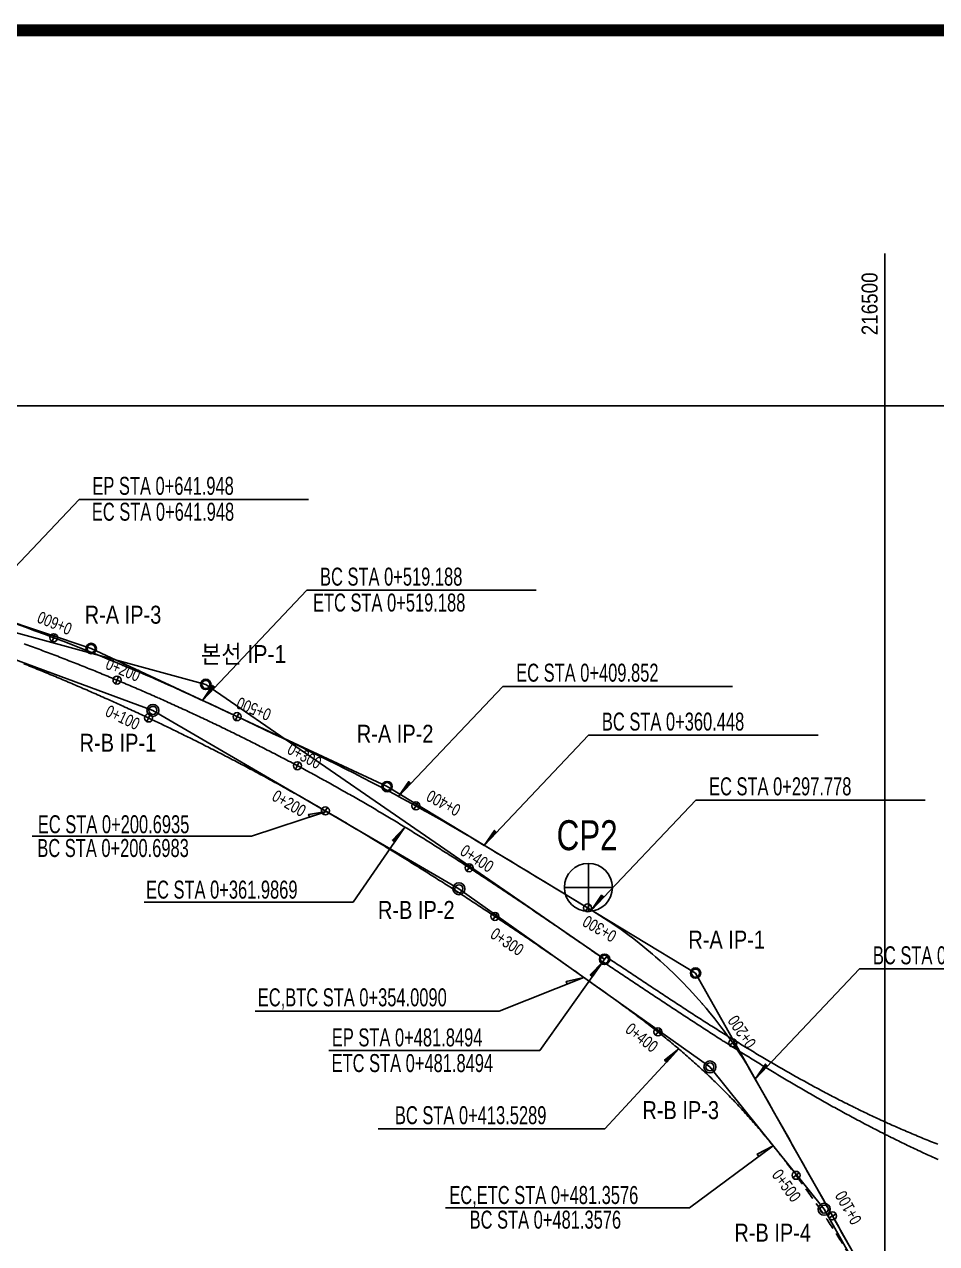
# Model space of a CAD drawing. Header units: inches. Extents: x 0 to 2523, y 0 to 1782.
# Drawn here: x 614 to 1071, y 1115 to 1725 of the extents above; entities that cross this region are included whole.
import ezdxf
from ezdxf.enums import TextEntityAlignment as Align

# ---------------------------------------------------------------- set-up
doc = ezdxf.new("R2010")
doc.units = ezdxf.units.IN
doc.header["$LTSCALE"] = 12
doc.header["$MEASUREMENT"] = 0
doc.linetypes.add('HIDDEN', pattern=[0.375, 0.25, -0.125])
for name, color, linetype in [('CA-ALGN-CNTL', 2, 'Continuous'), ('CA-ALGN-IPLN', 1, 'Continuous'), ('CA-ALGN-STSM', 2, 'Continuous'), ('CA-ALGN-TEXT', 3, 'Continuous'), ('CA-LEAL', 1, 'Continuous'), ('CA-LEAT', 3, 'Continuous'), ('CV-GRID-LINE', 1, 'Continuous'), ('CV-GRID-TEXT', 4, 'Continuous'), ('CV-SURV-SYMB', 3, 'Continuous'), ('CV-SURV-TEXT', 3, 'Continuous'), ('CX-BORD', 3, 'Continuous'), ('CX-BORD-LIN1', 4, 'Continuous'), ('CX-BORD-LIN2', 3, 'Continuous'), ('CX-BORD-TEX2', 7, 'Continuous'), ('CX-BORD-TEX3', 6, 'Continuous'), ('CZ-TEX3', 2, 'Continuous')]:
    doc.layers.add(name, color=color, linetype=linetype)
doc.styles.add('GHG1', font='Dotum.ttf')
doc.styles.add('GHS', font='Dotum.ttf')
doc.styles.add('TB_TEXT', font='Dotum.ttf')
doc.styles.add('TB_WBTXT', font='Dotum.ttf')
doc.styles.add('TB_WMTXT', font='Dotum.ttf')
doc.styles.add('돋움', font='Dotum.ttf')

# ---------------------------------------------------------------- blocks, each defined once
blk = doc.blocks.new('CXBLKA1-KHCA-부산~울산109_K2H')
at = {"layer": 'CX-BORD-LIN1', "const_width": 2}
blk.add_lwpolyline([(821, 20), (25, 20), (25, 574), (821, 574)], close=True, dxfattribs=at)
at = {"layer": 'CX-BORD-LIN1', "style": 'TB_TEXT'}
for tag, height, p in [('TR_RNUM4', 3, (310.11, 46.64)), ('TR_RDAT4', 3.5, (342.5, 47)), ('TR_DGN4', 3.5, (484.12, 47)), ('TR_CHK4', 3.5, (524.12, 47)), ('TR_APP4', 3.5, (564.12, 47)), ('TR_RDAT3', 3.5, (342.5, 41)), ('TR_DGN3', 3.5, (484.12, 41)), ('TR_CHK3', 3.5, (524.12, 41)), ('TR_APP3', 3.5, (564.12, 41)), ('TR_RNUM3', 3, (310.11, 40.64)), ('TR_RDAT2', 3.5, (342.5, 35)), ('TR_DGN2', 3.5, (484.12, 35)), ('TR_CHK2', 3.5, (524.12, 35)), ('TR_APP2', 3.5, (564.12, 35)), ('TR_RNUM2', 3, (310.11, 34.64)), ('TR_RDAT1', 3.5, (342.5, 29)), ('TR_DGN1', 3.5, (484.12, 29)), ('TR_CHK1', 3.5, (524.12, 29)), ('TR_APP1', 3.5, (564.12, 29)), ('TR_RNUM1', 3, (310.11, 28.64))]:
    blk.add_attdef(tag, text='', height=height, dxfattribs=at).set_placement(p, align=Align.MIDDLE_CENTER)
for tag, p in [('TR_RCON4', (367.3, 47)), ('TR_RCON3', (367.3, 41)), ('TR_RCON2', (367.3, 35)), ('TR_RCON1', (367.3, 29))]:
    blk.add_attdef(tag, text='', height=3.5, dxfattribs=at).set_placement(p, align=Align.MIDDLE_LEFT)
at = {"layer": 'CX-BORD-LIN2', "style": 'TB_TEXT'}
blk.add_attdef('TD_VERSION', text='', height=3, rotation=90, dxfattribs=at).set_placement((825.5, 68.01), align=Align.MIDDLE_CENTER)
at = {"layer": 'CX-BORD-TEX2', "style": 'TB_WMTXT'}
for tag, height, p in [('TB_CNAME', 5, (40.34, 551.83)), ('TB_CSCOP', 4, (41.63, 543.83))]:
    blk.add_attdef(tag, text='', height=height, dxfattribs=at).set_placement(p, align=Align.BOTTOM_LEFT)
at = {"layer": 'CX-BORD-TEX2', "style": 'TB_WBTXT'}
for tag, height, p in [('TB_MTITIL', 10, (423, 553.33)), ('TB_STITL', 7, (423, 538.33))]:
    blk.add_attdef(tag, text='', height=height, dxfattribs=at).set_placement(p, align=Align.MIDDLE_CENTER)
at = {"layer": 'CX-BORD-TEX3', "style": 'TB_TEXT'}
for tag, height, p in [('TD_DCOMP', 4.5, (242.5, 45)), ('TD_CSECT', 4.5, (636, 45)), ('TD_DNAME_TOP', 4.5, (780, 45)), ('TD_DNAME_MAIN', 4.5, (780, 39.01)), ('TD_CCOMP', 4.5, (242.5, 35)), ('TD_HSCAL', 4.5, (651.7, 35.24)), ('TD_VSCAL', 4.5, (680.78, 35.24)), ('TD_DNAME_BOT', 3, (780, 33.65)), ('TD_CNAME', 4.5, (90, 25.75)), ('TD_FIELD', 4.5, (207.5, 25.53)), ('TD_CSTEP', 4.5, (278.24, 25.53)), ('TD_DWGCODE', 4.5, (666, 25.39)), ('TD_DWGNO', 4.5, (780, 25.39))]:
    blk.add_attdef(tag, text='', height=height, dxfattribs=at).set_placement(p, align=Align.MIDDLE_CENTER)
at = {"layer": 'CX-BORD-TEX3', "style": 'TB_TEXT', "width": 0.9}
blk.add_attdef('TD_CDIST', text='', height=4, dxfattribs=at).set_placement((681, 45), align=Align.MIDDLE_CENTER)

msp = doc.modelspace()

# ---------------------------------------------------------------- hatches: boundary and pattern name
at = {"layer": 'CA-LEAL'}
for points in [[(709.44, 1393.14), (708.39, 1394.13), (703.29, 1386.65)], [(807.62, 1345.08), (806.58, 1346.07), (801.47, 1338.59)], [(765.42, 1331.04), (756.47, 1329.63), (756.92, 1328.25)], [(804.68, 1323.24), (798.39, 1316.72), (799.58, 1315.9)], [(850.54, 1320.61), (849.49, 1321.6), (844.39, 1314.12)], [(904.17, 1288.18), (903.12, 1289.18), (898.02, 1281.7)], [(903.76, 1255.83), (897.4, 1249.39), (898.58, 1248.55)], [(894.24, 1248.02), (885.4, 1246.06), (885.94, 1244.72)], [(941.78, 1212.22), (934.65, 1206.65), (935.71, 1205.67)], [(986.21, 1203.63), (985.16, 1204.62), (980.06, 1197.14)], [(989.05, 1163.72), (981, 1159.57), (981.86, 1158.41)]]:
    msp.add_hatch(color=1, dxfattribs=at).paths.add_polyline_path(points)

# ---------------------------------------------------------------- linework, layer by layer
at = {"layer": 'CA-ALGN-CNTL'}
for points in [[(1028.53, 1111.21), (1026.08, 1115.57), (1023.62, 1119.92), (1021.16, 1124.28), (1018.71, 1128.63), (1016.25, 1132.99), (1013.79, 1137.34), (1011.34, 1141.7), (1008.88, 1146.05), (1006.42, 1150.41), (1003.97, 1154.76), (1001.51, 1159.12), (999.05, 1163.47), (996.6, 1167.83), (994.14, 1172.18), (991.69, 1176.54), (989.23, 1180.89), (986.77, 1185.25), (984.32, 1189.6), (981.86, 1193.96), (980.06, 1197.14), (979.4, 1198.31), (977.38, 1201.76), (976.87, 1202.62), (976.61, 1203.05), (974.25, 1206.88), (971.54, 1211.08), (969.87, 1213.57), (968.74, 1215.22), (965.85, 1219.3), (964.67, 1220.92), (962.87, 1223.32), (959.81, 1227.27), (956.66, 1231.16), (956.08, 1231.85), (956.08, 1231.85), (955.44, 1232.61), (955.44, 1232.61), (954.08, 1234.21), (954.08, 1234.21), (953.69, 1234.67), (953.69, 1234.67), (953.43, 1234.97), (950.11, 1238.72), (948.77, 1240.19), (946.72, 1242.39), (943.25, 1245.99), (939.7, 1249.51), (936.08, 1252.96), (932.39, 1256.33), (930.13, 1258.31), (928.62, 1259.61), (924.78, 1262.82), (920.87, 1265.94), (918.5, 1267.77), (916.9, 1268.98), (912.87, 1271.93), (908.77, 1274.79), (904.61, 1277.56), (900.39, 1280.25), (898.02, 1281.7), (896.12, 1282.85), (891.84, 1285.43), (887.56, 1288.02), (883.28, 1290.61), (879, 1293.19), (874.72, 1295.78), (870.44, 1298.37), (866.16, 1300.95), (861.89, 1303.54), (857.61, 1306.13), (853.33, 1308.71), (852.9, 1308.97), (849.9, 1310.78), (849.05, 1311.3), (845.37, 1313.52), (844.77, 1313.89), (844.39, 1314.12), (840.49, 1316.46), (836.79, 1318.66), (836.19, 1319.02), (835.76, 1319.27), (835.76, 1319.27), (831.88, 1321.55), (830.06, 1322.61), (827.55, 1324.06), (823.22, 1326.55), (823.22, 1326.55), (818.87, 1329.02), (815.82, 1330.73), (815.82, 1330.73), (814.51, 1331.46), (810.13, 1333.88), (805.74, 1336.28), (801.47, 1338.59), (801.34, 1338.66), (796.93, 1341.01), (792.51, 1343.34), (788.08, 1345.65), (783.63, 1347.95), (779.18, 1350.22), (774.72, 1352.47), (770.25, 1354.71), (765.77, 1356.93), (761.28, 1359.14), (756.79, 1361.34), (752.29, 1363.52), (747.78, 1365.69), (743.28, 1367.85), (738.76, 1370), (734.24, 1372.14), (729.72, 1374.28), (725.2, 1376.41), (720.67, 1378.53), (716.14, 1380.65), (711.61, 1382.77), (707.08, 1384.88), (703.29, 1386.65), (703.29, 1386.65), (702.55, 1386.99), (698.01, 1389.09), (693.47, 1391.17), (688.91, 1393.23), (686.17, 1394.45), (686.17, 1394.45), (684.34, 1395.27), (683.98, 1395.43), (679.77, 1397.28), (678.39, 1397.88), (678.39, 1397.88), (675.18, 1399.28), (670.59, 1401.25), (665.98, 1403.2), (663.31, 1404.32), (661.37, 1405.13), (656.75, 1407.04), (652.12, 1408.92), (647.48, 1410.79), (642.83, 1412.63), (638.18, 1414.46), (633.51, 1416.26), (628.84, 1418.04), (624.16, 1419.79), (619.47, 1421.53), (614.77, 1423.24), (610.07, 1424.93)], [(613.97, 1415.02), (614.91, 1414.68), (615.85, 1414.34), (616.79, 1413.99), (617.73, 1413.65), (618.66, 1413.3), (619.6, 1412.95), (620.54, 1412.6), (621.48, 1412.25), (622.41, 1411.9), (623.35, 1411.55), (624.29, 1411.2), (625.22, 1410.85), (626.16, 1410.5), (627.09, 1410.14), (628.03, 1409.79), (628.96, 1409.43), (629.9, 1409.07), (630.83, 1408.72), (631.76, 1408.36), (632.7, 1408), (633.63, 1407.64), (634.56, 1407.28), (635.49, 1406.92), (636.43, 1406.55), (637.36, 1406.19), (638.29, 1405.82), (639.22, 1405.46), (640.15, 1405.09), (641.08, 1404.72), (642.01, 1404.36), (642.94, 1403.99), (643.87, 1403.62), (644.8, 1403.25), (645.72, 1402.87), (646.65, 1402.5), (647.58, 1402.13), (648.51, 1401.75), (649.43, 1401.38), (650.36, 1401), (651.29, 1400.63), (652.21, 1400.25), (653.14, 1399.87), (654.06, 1399.49), (654.99, 1399.11), (655.91, 1398.73), (656.84, 1398.35), (657.76, 1397.96), (658.68, 1397.58), (659.61, 1397.2), (660.53, 1396.81), (661.36, 1396.46), (661.45, 1396.42), (662.38, 1396.04), (663.3, 1395.65), (664.22, 1395.26), (665.14, 1394.87), (666.06, 1394.48), (666.98, 1394.09), (667.9, 1393.7), (668.82, 1393.3), (669.74, 1392.91), (669.74, 1392.91), (670.66, 1392.51), (671.57, 1392.12), (672.49, 1391.72), (673.41, 1391.32), (674.33, 1390.93), (675.24, 1390.53), (676.16, 1390.13), (677.08, 1389.73), (677.99, 1389.32), (678.91, 1388.92), (679.82, 1388.52), (680.74, 1388.11), (681.01, 1387.99), (681.65, 1387.71), (682.57, 1387.3), (683.48, 1386.89), (684.39, 1386.49), (685.31, 1386.08), (686.22, 1385.67), (687.13, 1385.26), (688.04, 1384.85), (688.04, 1384.85), (688.95, 1384.44), (689.86, 1384.02), (690.77, 1383.61), (691.68, 1383.19), (692.59, 1382.78), (693.5, 1382.36), (694.41, 1381.94), (695.32, 1381.53), (696.23, 1381.11), (697.14, 1380.69), (698.04, 1380.27), (698.95, 1379.85), (699.86, 1379.42), (700.76, 1379), (701.67, 1378.58), (702.57, 1378.15), (703.48, 1377.73), (704.38, 1377.3), (705.29, 1376.87), (706.19, 1376.44), (707.09, 1376.02), (708, 1375.59), (708.9, 1375.16), (709.8, 1374.72), (710.7, 1374.29), (711.6, 1373.86), (712.5, 1373.42), (713.41, 1372.99), (714.31, 1372.55), (715.2, 1372.12), (716.1, 1371.68), (717, 1371.24), (717.9, 1370.8), (718.8, 1370.36), (719.7, 1369.92), (720.59, 1369.48), (721.49, 1369.04), (722.39, 1368.59), (723.28, 1368.15), (724.18, 1367.7), (725.07, 1367.26), (725.97, 1366.81), (726.86, 1366.36), (727.76, 1365.92), (728.65, 1365.47), (729.54, 1365.02), (730.44, 1364.57), (731.33, 1364.12), (732.22, 1363.66), (733.11, 1363.21), (734, 1362.76), (734.89, 1362.3), (735.78, 1361.84), (736.67, 1361.39), (737.56, 1360.93), (738.45, 1360.47), (739.34, 1360.01), (740.23, 1359.55), (741.11, 1359.09), (742, 1358.63), (742.89, 1358.17), (743.77, 1357.7), (744.66, 1357.24), (745.55, 1356.78), (746.43, 1356.31), (747.31, 1355.84), (748.2, 1355.38), (749.08, 1354.91), (749.97, 1354.44), (750.85, 1353.97), (751.73, 1353.5), (752.61, 1353.03), (753.49, 1352.55), (754.37, 1352.08), (755.26, 1351.61), (756.14, 1351.13), (757.01, 1350.66), (757.89, 1350.18), (758.77, 1349.7), (759.65, 1349.22), (760.53, 1348.75), (761.41, 1348.27), (762.28, 1347.78), (763.16, 1347.3), (764.04, 1346.82), (764.91, 1346.34), (765.79, 1345.85), (766.66, 1345.37), (767.54, 1344.88), (768.41, 1344.4), (769.28, 1343.91), (770.16, 1343.42), (771.03, 1342.93), (771.9, 1342.44), (772.77, 1341.95), (773.64, 1341.46), (774.51, 1340.97), (775.38, 1340.48), (776.25, 1339.98), (777.12, 1339.49), (777.99, 1338.99), (778.86, 1338.5), (779.73, 1338), (780.59, 1337.5), (781.46, 1337.01), (782.33, 1336.51), (783.19, 1336.01), (784.06, 1335.5), (784.92, 1335), (785.79, 1334.5), (786.65, 1334), (787.52, 1333.49), (788.38, 1332.99), (789.24, 1332.48), (790.1, 1331.98), (790.97, 1331.47), (791.83, 1330.96), (792.69, 1330.45), (793.55, 1329.94), (794.41, 1329.43), (795.27, 1328.92), (796.13, 1328.41), (796.98, 1327.89), (797.84, 1327.38), (798.7, 1326.87), (799.56, 1326.35), (800.41, 1325.83), (801.27, 1325.32), (802.12, 1324.8), (802.98, 1324.28), (803.83, 1323.76), (804.68, 1323.25), (804.69, 1323.24), (805.54, 1322.72), (806.39, 1322.2), (807.25, 1321.67), (808.1, 1321.15), (808.95, 1320.63), (809.8, 1320.1), (810.65, 1319.58), (811.5, 1319.05), (812.35, 1318.52), (813.2, 1318), (814.05, 1317.47), (814.9, 1316.94), (815.75, 1316.41), (816.59, 1315.88), (817.44, 1315.34), (818.29, 1314.81), (819.13, 1314.28), (819.98, 1313.75), (820.83, 1313.21), (821.67, 1312.68), (822.52, 1312.14), (823.36, 1311.61), (824.2, 1311.07), (825.05, 1310.53), (825.89, 1309.99), (826.73, 1309.45), (827.57, 1308.92), (828.42, 1308.38), (829.26, 1307.83), (830.1, 1307.29), (830.94, 1306.75), (831.78, 1306.21), (832.62, 1305.67), (833.46, 1305.12), (834.3, 1304.58), (835.14, 1304.03), (835.97, 1303.49), (836.81, 1302.94), (837.65, 1302.4), (838.49, 1301.85), (839.32, 1301.3), (840.16, 1300.76), (841, 1300.21), (841.83, 1299.66), (842.67, 1299.11), (843.5, 1298.56), (844.34, 1298.01), (845.17, 1297.46), (846.01, 1296.91), (846.84, 1296.36), (847.68, 1295.8), (848.51, 1295.25), (849.34, 1294.7), (850.18, 1294.15), (851.01, 1293.59), (851.84, 1293.04), (852.67, 1292.48), (853.5, 1291.93), (854.34, 1291.37), (855.17, 1290.82), (856, 1290.26), (856.83, 1289.7), (857.66, 1289.15), (858.49, 1288.59), (859.32, 1288.03), (860.15, 1287.47), (860.98, 1286.92), (861.81, 1286.36), (862.64, 1285.8), (863.47, 1285.24), (864.3, 1284.68), (865.12, 1284.12), (865.95, 1283.56), (866.78, 1283), (867.61, 1282.44), (868.44, 1281.87), (869.26, 1281.31), (870.09, 1280.75), (870.92, 1280.19), (871.74, 1279.63), (872.57, 1279.06), (873.4, 1278.5), (874.22, 1277.94), (875.05, 1277.37), (875.88, 1276.81), (876.7, 1276.25), (877.53, 1275.68), (878.35, 1275.12), (879.18, 1274.55), (880, 1273.99), (880.83, 1273.43), (881.65, 1272.86), (882.48, 1272.3), (883.3, 1271.73), (884.13, 1271.16), (884.95, 1270.6), (885.78, 1270.03), (886.6, 1269.47), (887.43, 1268.9), (888.25, 1268.33), (889.07, 1267.77), (889.9, 1267.2), (890.72, 1266.63), (891.55, 1266.07), (892.37, 1265.5), (893.19, 1264.93), (894.02, 1264.37), (894.84, 1263.8), (895.67, 1263.23), (896.49, 1262.67), (897.31, 1262.1), (898.14, 1261.53), (898.96, 1260.96), (899.78, 1260.4), (900.61, 1259.83), (901.43, 1259.26), (902.25, 1258.69), (903.08, 1258.13), (903.9, 1257.56), (904.6, 1257.08), (904.6, 1257.08)], [(613.96, 1404.98), (614.89, 1404.61), (615.82, 1404.23), (616.75, 1403.86), (617.67, 1403.49), (618.6, 1403.11), (619.53, 1402.73), (620.45, 1402.36), (621.38, 1401.98), (622.31, 1401.6), (623.23, 1401.22), (624.16, 1400.84), (625.08, 1400.46), (626, 1400.08), (626.93, 1399.7), (627.85, 1399.31), (628.78, 1398.93), (629.7, 1398.55), (630.62, 1398.16), (631.54, 1397.77), (632.47, 1397.39), (633.39, 1397), (634.31, 1396.61), (635.23, 1396.22), (636.15, 1395.83), (637.07, 1395.44), (637.99, 1395.05), (638.91, 1394.65), (639.83, 1394.26), (640.75, 1393.86), (641.67, 1393.47), (642.58, 1393.07), (643.5, 1392.68), (644.42, 1392.28), (645.34, 1391.88), (646.25, 1391.48), (647.17, 1391.08), (648.09, 1390.68), (649, 1390.28), (649.92, 1389.87), (650.83, 1389.47), (651.75, 1389.07), (652.66, 1388.66), (653.58, 1388.26), (654.49, 1387.85), (655.4, 1387.44), (656.32, 1387.04), (657.23, 1386.63), (658.14, 1386.22), (659.05, 1385.81), (659.96, 1385.39), (660.88, 1384.98), (661.79, 1384.57), (662.7, 1384.16), (663.61, 1383.74), (664.52, 1383.33), (665.43, 1382.91), (666.33, 1382.49), (667.24, 1382.08), (668.15, 1381.66), (669.06, 1381.24), (669.97, 1380.82), (670.87, 1380.4), (671.78, 1379.98), (672.69, 1379.55), (673.59, 1379.13), (674.5, 1378.71), (675.4, 1378.28), (676.31, 1377.86), (677.21, 1377.43), (678.12, 1377), (679.02, 1376.58), (679.93, 1376.15), (680.83, 1375.72), (681.73, 1375.29), (682.63, 1374.86), (683.54, 1374.42), (684.44, 1373.99), (685.34, 1373.56), (686.24, 1373.12), (687.14, 1372.69), (688.04, 1372.25), (688.94, 1371.82), (689.84, 1371.38), (690.74, 1370.94), (691.64, 1370.5), (692.53, 1370.06), (693.43, 1369.62), (694.33, 1369.18), (695.23, 1368.74), (696.12, 1368.3), (697.02, 1367.85), (697.92, 1367.41), (698.81, 1366.96), (699.71, 1366.52), (700.6, 1366.07), (701.5, 1365.62), (702.39, 1365.18), (703.28, 1364.73), (704.18, 1364.28), (705.07, 1363.83), (705.96, 1363.38), (706.85, 1362.92), (707.74, 1362.47), (708.64, 1362.02), (709.53, 1361.56), (710.42, 1361.11), (711.31, 1360.65), (712.2, 1360.19), (713.09, 1359.74), (713.97, 1359.28), (714.86, 1358.82), (715.75, 1358.36), (716.64, 1357.9), (717.53, 1357.44), (718.41, 1356.98), (719.3, 1356.51), (720.18, 1356.05), (721.07, 1355.58), (721.96, 1355.12), (722.84, 1354.65), (723.72, 1354.19), (724.61, 1353.72), (725.49, 1353.25), (726.37, 1352.78), (727.26, 1352.31), (728.14, 1351.84), (729.02, 1351.37), (729.9, 1350.9), (730.78, 1350.42), (731.67, 1349.95), (732.55, 1349.48), (733.43, 1349), (734.3, 1348.52), (735.18, 1348.05), (736.06, 1347.57), (736.94, 1347.09), (737.82, 1346.61), (738.7, 1346.13), (739.57, 1345.65), (740.45, 1345.17), (741.33, 1344.69), (742.2, 1344.21), (743.08, 1343.72), (743.95, 1343.24), (744.83, 1342.75), (745.7, 1342.27), (746.57, 1341.78), (747.45, 1341.29), (748.32, 1340.8), (749.19, 1340.31), (750.06, 1339.83), (750.93, 1339.33), (751.81, 1338.84), (752.68, 1338.35), (753.55, 1337.86), (754.42, 1337.36), (755.29, 1336.87), (756.15, 1336.38), (757.02, 1335.88), (757.89, 1335.38), (758.76, 1334.89), (759.62, 1334.39), (760.49, 1333.89), (761.36, 1333.39), (762.22, 1332.89), (763.09, 1332.39), (763.95, 1331.89), (764.82, 1331.38), (765.42, 1331.03), (765.42, 1331.03), (765.68, 1330.88), (766.55, 1330.38), (767.41, 1329.87), (768.27, 1329.37), (769.14, 1328.86), (770, 1328.36), (770.86, 1327.85), (771.72, 1327.34), (772.58, 1326.83), (773.45, 1326.33), (774.31, 1325.82), (775.17, 1325.31), (776.03, 1324.8), (776.89, 1324.29), (777.75, 1323.78), (778.61, 1323.27), (779.47, 1322.76), (780.33, 1322.24), (781.18, 1321.73), (782.04, 1321.22), (782.9, 1320.71), (783.76, 1320.19), (784.62, 1319.68), (785.47, 1319.16), (786.33, 1318.65), (787.19, 1318.13), (788.04, 1317.61), (788.9, 1317.1), (789.76, 1316.58), (790.61, 1316.06), (791.47, 1315.54), (792.32, 1315.02), (793.18, 1314.51), (794.03, 1313.99), (794.88, 1313.46), (795.74, 1312.94), (796.59, 1312.42), (797.44, 1311.9), (798.3, 1311.38), (799.15, 1310.86), (800, 1310.33), (800.85, 1309.81), (801.7, 1309.28), (802.55, 1308.76), (803.41, 1308.23), (804.26, 1307.71), (805.11, 1307.18), (805.96, 1306.65), (806.81, 1306.13), (807.65, 1305.6), (808.5, 1305.07), (809.35, 1304.54), (810.2, 1304.01), (811.05, 1303.48), (811.9, 1302.95), (812.74, 1302.42), (813.59, 1301.89), (814.44, 1301.36), (815.28, 1300.82), (816.13, 1300.29), (816.98, 1299.76), (817.82, 1299.22), (818.67, 1298.69), (819.51, 1298.16), (820.36, 1297.62), (821.2, 1297.08), (822.05, 1296.55), (822.89, 1296.01), (823.73, 1295.47), (824.58, 1294.94), (825.42, 1294.4), (826.26, 1293.86), (827.1, 1293.32), (827.94, 1292.78), (828.79, 1292.24), (829.63, 1291.7), (830.47, 1291.16), (831.31, 1290.62), (832.15, 1290.07), (832.99, 1289.53), (833.83, 1288.99), (834.67, 1288.44), (835.51, 1287.9), (836.35, 1287.35), (837.18, 1286.81), (838.02, 1286.26), (838.86, 1285.72), (839.7, 1285.17), (840.53, 1284.62), (841.37, 1284.08), (842.21, 1283.53), (843.04, 1282.98), (843.88, 1282.43), (844.71, 1281.88), (845.55, 1281.33), (846.38, 1280.78), (847.22, 1280.23), (848.05, 1279.68), (848.89, 1279.13), (849.72, 1278.57), (850.55, 1278.02), (851.39, 1277.47), (852.22, 1276.91), (853.05, 1276.36), (853.88, 1275.8), (854.71, 1275.25), (855.55, 1274.69), (856.38, 1274.14), (857.21, 1273.58), (858.04, 1273.02), (858.87, 1272.46), (859.7, 1271.9), (860.53, 1271.35), (861.35, 1270.79), (862.18, 1270.23), (863.01, 1269.67), (863.84, 1269.11), (864.67, 1268.54), (865.49, 1267.98), (866.32, 1267.42), (867.15, 1266.86), (867.97, 1266.29), (868.8, 1265.73), (869.63, 1265.17), (870.45, 1264.6), (871.28, 1264.04), (872.1, 1263.47), (872.93, 1262.91), (873.75, 1262.34), (874.57, 1261.77), (875.4, 1261.2), (876.22, 1260.64), (877.04, 1260.07), (877.87, 1259.5), (878.69, 1258.93), (879.51, 1258.36), (880.33, 1257.79), (881.15, 1257.22), (881.97, 1256.65), (882.79, 1256.08), (883.61, 1255.5), (884.43, 1254.93), (885.25, 1254.36), (886.07, 1253.78), (886.89, 1253.21), (887.71, 1252.63), (888.53, 1252.06), (889.34, 1251.48), (890.16, 1250.91), (890.98, 1250.33), (891.79, 1249.75), (892.61, 1249.18), (893.43, 1248.6), (894.24, 1248.02), (894.25, 1248.01), (894.25, 1248.01), (895.06, 1247.44), (895.87, 1246.86), (896.69, 1246.28), (897.5, 1245.7), (898.32, 1245.13), (899.13, 1244.55), (899.95, 1243.97), (900.76, 1243.39), (901.58, 1242.81), (902.39, 1242.23), (903.21, 1241.64), (904.02, 1241.06), (904.83, 1240.48), (905.65, 1239.9), (906.46, 1239.32), (907.27, 1238.73), (908.08, 1238.15), (908.89, 1237.56), (909.71, 1236.98), (910.52, 1236.39), (911.33, 1235.81), (912.13, 1235.22), (912.94, 1234.63), (913.75, 1234.04), (914.56, 1233.45), (915.36, 1232.86), (916.17, 1232.27), (916.97, 1231.67), (917.78, 1231.08), (918.58, 1230.48), (919.38, 1229.89), (920.19, 1229.29), (920.99, 1228.69), (921.79, 1228.09), (922.59, 1227.49), (923.38, 1226.88), (924.18, 1226.28), (924.98, 1225.67), (925.77, 1225.07), (926.56, 1224.46), (927.36, 1223.85), (928.15, 1223.24), (928.94, 1222.62), (929.72, 1222.01), (930.51, 1221.39), (931.3, 1220.77), (932.08, 1220.15), (932.87, 1219.53), (933.65, 1218.91), (934.43, 1218.28), (935.21, 1217.65), (935.98, 1217.02), (936.76, 1216.39), (937.53, 1215.76), (938.31, 1215.13), (939.08, 1214.49), (939.85, 1213.85), (940.61, 1213.21), (941.38, 1212.56), (941.78, 1212.22), (942.14, 1211.92), (942.9, 1211.27), (943.66, 1210.62), (944.42, 1209.97), (945.18, 1209.31), (945.93, 1208.66), (946.69, 1208), (947.44, 1207.34), (948.18, 1206.68), (948.93, 1206.01), (949.68, 1205.34), (950.42, 1204.68), (951.16, 1204), (951.9, 1203.33), (952.64, 1202.66), (953.37, 1201.98), (954.11, 1201.3), (954.84, 1200.62), (955.57, 1199.93), (956.3, 1199.25), (957.02, 1198.56), (957.75, 1197.87), (958.47, 1197.18), (959.19, 1196.48), (959.91, 1195.79), (960.62, 1195.09), (961.34, 1194.39), (962.05, 1193.69), (962.76, 1192.98), (963.47, 1192.28), (964.17, 1191.57), (964.88, 1190.86), (965.58, 1190.15), (966.28, 1189.43), (966.97, 1188.71), (967.67, 1188), (968.36, 1187.28), (969.06, 1186.55), (969.75, 1185.83), (970.43, 1185.1), (971.12, 1184.38), (971.8, 1183.65), (972.48, 1182.91), (973.16, 1182.18), (973.84, 1181.44), (974.52, 1180.71), (975.19, 1179.97), (975.86, 1179.23), (976.53, 1178.48), (977.19, 1177.74), (977.86, 1176.99), (978.52, 1176.24), (979.18, 1175.49), (979.84, 1174.74), (980.5, 1173.98), (981.15, 1173.22), (981.8, 1172.47), (982.45, 1171.71), (983.1, 1170.94), (983.74, 1170.18), (984.39, 1169.41), (985.03, 1168.65), (985.67, 1167.88), (986.3, 1167.11), (986.94, 1166.33), (987.57, 1165.56), (988.2, 1164.78), (988.83, 1164), (989.05, 1163.72)], [(905.43, 1258.32), (905.43, 1258.32), (905.56, 1258.24), (906.39, 1257.68), (907.22, 1257.13), (908.05, 1256.57), (908.88, 1256.02), (909.71, 1255.46), (910.55, 1254.9), (911.38, 1254.35), (912.21, 1253.79), (913.04, 1253.24), (913.87, 1252.68), (914.7, 1252.13), (915.54, 1251.57), (916.37, 1251.02), (917.2, 1250.46), (918.03, 1249.91), (918.86, 1249.35), (919.7, 1248.8), (920.53, 1248.25), (921.36, 1247.69), (922.19, 1247.14), (923.03, 1246.58), (923.86, 1246.03), (924.69, 1245.48), (925.53, 1244.92), (926.36, 1244.37), (927.19, 1243.82), (928.03, 1243.27), (928.86, 1242.72), (929.69, 1242.16), (930.53, 1241.61), (931.36, 1241.06), (932.2, 1240.51), (933.03, 1239.96), (933.87, 1239.41), (934.7, 1238.86), (935.54, 1238.31), (936.38, 1237.76), (937.21, 1237.22), (938.05, 1236.67), (938.88, 1236.12), (939.72, 1235.57), (940.56, 1235.03), (941.4, 1234.48), (942.23, 1233.93), (943.07, 1233.39), (943.91, 1232.84), (944.75, 1232.3), (945.59, 1231.76), (946.43, 1231.21), (947.27, 1230.67), (948.11, 1230.13), (948.95, 1229.58), (949.79, 1229.04), (950.63, 1228.5), (951.47, 1227.96), (952.31, 1227.42), (953.16, 1226.88), (954, 1226.35), (954.84, 1225.81), (955.69, 1225.27), (956.53, 1224.73), (957.37, 1224.2), (958.22, 1223.66), (959.06, 1223.13), (959.91, 1222.59), (960.76, 1222.06), (961.6, 1221.53), (962.45, 1221), (963.3, 1220.47), (964.14, 1219.93), (964.99, 1219.41), (965.84, 1218.88), (966.69, 1218.35), (967.54, 1217.82), (968.39, 1217.29), (969.24, 1216.77), (970.09, 1216.24), (970.94, 1215.72), (971.8, 1215.2), (972.65, 1214.67), (973.5, 1214.15), (974.36, 1213.63), (975.21, 1213.11), (976.06, 1212.59), (976.92, 1212.07), (977.78, 1211.56), (978.63, 1211.04), (979.49, 1210.53), (980.35, 1210.01), (981.2, 1209.5), (982.06, 1208.99), (982.92, 1208.47), (983.78, 1207.96), (984.64, 1207.45), (985.5, 1206.95), (986.37, 1206.44), (987.23, 1205.93), (988.09, 1205.43), (988.95, 1204.92), (989.82, 1204.42), (990.68, 1203.92), (991.55, 1203.42), (992.42, 1202.92), (993.28, 1202.42), (994.15, 1201.92), (995.02, 1201.42), (995.89, 1200.93), (996.76, 1200.43), (997.63, 1199.94), (998.5, 1199.45), (999.37, 1198.96), (1000.24, 1198.47), (1001.11, 1197.98), (1001.99, 1197.49), (1002.86, 1197.01), (1003.73, 1196.52), (1004.61, 1196.04), (1005.49, 1195.56), (1006.36, 1195.08), (1007.24, 1194.6), (1008.12, 1194.12), (1009, 1193.64), (1009.88, 1193.17), (1010.76, 1192.69), (1011.64, 1192.22), (1012.52, 1191.75), (1013.4, 1191.28), (1014.29, 1190.81), (1015.17, 1190.34), (1016.06, 1189.88), (1016.94, 1189.41), (1017.83, 1188.95), (1018.72, 1188.49), (1019.6, 1188.03), (1020.49, 1187.57), (1021.38, 1187.12), (1022.27, 1186.66), (1023.16, 1186.21), (1024.06, 1185.75), (1024.95, 1185.3), (1025.84, 1184.85), (1026.74, 1184.41), (1027.63, 1183.96), (1028.53, 1183.52), (1029.42, 1183.07), (1029.83, 1182.88), (1030.32, 1182.63), (1031.22, 1182.19), (1032.12, 1181.76), (1033.02, 1181.32), (1033.92, 1180.88), (1034.82, 1180.45), (1035.72, 1180.02), (1036.63, 1179.59), (1037.53, 1179.16), (1038.43, 1178.74), (1039.34, 1178.31), (1040.25, 1177.89), (1041.15, 1177.47), (1042.06, 1177.05), (1042.97, 1176.63), (1042.97, 1176.63), (1043.88, 1176.21), (1044.51, 1175.92), (1044.79, 1175.8), (1045.7, 1175.38), (1045.97, 1175.26), (1046.61, 1174.97), (1047.25, 1174.69), (1047.52, 1174.56), (1048.43, 1174.15), (1049.35, 1173.75), (1050.26, 1173.34), (1051.18, 1172.94), (1052.09, 1172.54), (1053.01, 1172.14), (1053.93, 1171.74), (1054.84, 1171.34), (1055.76, 1170.95), (1056.68, 1170.56), (1057.6, 1170.16), (1058.52, 1169.77), (1059.45, 1169.39), (1060.37, 1169), (1061.29, 1168.61), (1062.21, 1168.23), (1063.14, 1167.85), (1064.06, 1167.47), (1064.99, 1167.09), (1065.92, 1166.72), (1066.84, 1166.34), (1067.77, 1165.97), (1068.7, 1165.6), (1069.63, 1165.23), (1070.56, 1164.86), (1071.49, 1164.49)], [(903.76, 1255.83), (903.76, 1255.83), (903.89, 1255.75), (904.72, 1255.19), (905.55, 1254.63), (906.38, 1254.08), (907.22, 1253.52), (908.05, 1252.97), (908.88, 1252.41), (909.71, 1251.86), (910.54, 1251.3), (911.37, 1250.74), (912.2, 1250.19), (913.04, 1249.63), (913.87, 1249.08), (914.7, 1248.52), (915.53, 1247.97), (916.36, 1247.41), (917.19, 1246.86), (918.03, 1246.3), (918.86, 1245.75), (919.69, 1245.19), (920.52, 1244.64), (921.36, 1244.09), (922.19, 1243.53), (923.02, 1242.98), (923.85, 1242.42), (924.69, 1241.87), (925.52, 1241.32), (926.35, 1240.76), (927.19, 1240.21), (928.02, 1239.66), (928.85, 1239.11), (929.69, 1238.55), (930.52, 1238), (931.35, 1237.45), (932.19, 1236.9), (933.02, 1236.35), (933.86, 1235.8), (934.69, 1235.24), (935.53, 1234.69), (936.36, 1234.14), (937.2, 1233.59), (938.03, 1233.04), (938.87, 1232.49), (939.7, 1231.95), (940.54, 1231.4), (941.38, 1230.85), (942.21, 1230.3), (943.05, 1229.75), (943.89, 1229.21), (944.72, 1228.66), (945.56, 1228.11), (946.4, 1227.57), (947.24, 1227.02), (948.07, 1226.47), (948.91, 1225.93), (949.75, 1225.38), (950.59, 1224.84), (951.43, 1224.3), (952.27, 1223.75), (953.11, 1223.21), (953.95, 1222.67), (954.79, 1222.13), (955.63, 1221.58), (956.47, 1221.04), (957.31, 1220.5), (958.15, 1219.96), (958.99, 1219.42), (959.84, 1218.88), (960.68, 1218.34), (960.68, 1218.34), (961.52, 1217.81), (962.36, 1217.27), (963.21, 1216.73), (963.55, 1216.52), (964.05, 1216.19), (964.39, 1215.98), (964.9, 1215.66), (965.74, 1215.12), (966.59, 1214.59), (967.43, 1214.05), (968.28, 1213.52), (969.12, 1212.99), (969.97, 1212.45), (970.82, 1211.92), (971.66, 1211.39), (972.51, 1210.86), (973.36, 1210.33), (974.21, 1209.8), (975.05, 1209.27), (975.9, 1208.74), (976.75, 1208.21), (977.6, 1207.69), (978.45, 1207.16), (979.3, 1206.64), (980.16, 1206.11), (981.01, 1205.59), (981.86, 1205.06), (982.71, 1204.54), (983.56, 1204.02), (984.42, 1203.5), (985.27, 1202.98), (986.13, 1202.46), (986.98, 1201.94), (987.83, 1201.42), (988.69, 1200.9), (989.55, 1200.38), (990.4, 1199.87), (991.26, 1199.35), (992.12, 1198.84), (992.98, 1198.32), (993.83, 1197.81), (994.69, 1197.3), (995.55, 1196.79), (996.41, 1196.28), (997.27, 1195.77), (998.13, 1195.26), (998.99, 1194.75), (999.86, 1194.24), (1000.72, 1193.74), (1001.58, 1193.23), (1002.45, 1192.73), (1003.31, 1192.22), (1004.17, 1191.72), (1005.04, 1191.22), (1005.9, 1190.72), (1006.77, 1190.22), (1007.64, 1189.72), (1008.5, 1189.22), (1009.37, 1188.72), (1010.24, 1188.23), (1011.11, 1187.73), (1011.98, 1187.24), (1011.98, 1187.24), (1012.85, 1186.75), (1013.72, 1186.25), (1014.59, 1185.76), (1015.46, 1185.27), (1016.33, 1184.78), (1017.21, 1184.3), (1018.08, 1183.81), (1018.95, 1183.32), (1019.83, 1182.84), (1020.7, 1182.36), (1021.58, 1181.87), (1022.46, 1181.39), (1023.33, 1180.91), (1024.21, 1180.43), (1025.09, 1179.95), (1025.97, 1179.48), (1026.85, 1179), (1027.73, 1178.53), (1028.61, 1178.05), (1029.49, 1177.58), (1030.37, 1177.11), (1031.25, 1176.64), (1031.7, 1176.4), (1032.14, 1176.17), (1033.02, 1175.7), (1033.91, 1175.23), (1034.79, 1174.77), (1035.68, 1174.3), (1036.56, 1173.84), (1037.45, 1173.38), (1038.34, 1172.92), (1039.23, 1172.46), (1040.12, 1172), (1041, 1171.54), (1041.9, 1171.09), (1042.79, 1170.64), (1043.68, 1170.18), (1044.57, 1169.73), (1045.46, 1169.28), (1046.36, 1168.83), (1046.8, 1168.61), (1047.25, 1168.38), (1048.15, 1167.94), (1049.04, 1167.49), (1049.85, 1167.09), (1049.94, 1167.05), (1050.56, 1166.74), (1050.83, 1166.61), (1051.73, 1166.17), (1052.63, 1165.73), (1053.53, 1165.29), (1054.43, 1164.85), (1055.33, 1164.42), (1056.23, 1163.98), (1057.13, 1163.55), (1058.03, 1163.12), (1058.94, 1162.69), (1059.84, 1162.26), (1060.75, 1161.84), (1061.65, 1161.41), (1062.56, 1160.99), (1063.46, 1160.56), (1064.37, 1160.14), (1065.28, 1159.73), (1066.19, 1159.31), (1067.1, 1158.89), (1068.01, 1158.48), (1068.92, 1158.06), (1069.83, 1157.65), (1070.74, 1157.24), (1071.65, 1156.83)]]:
    msp.add_lwpolyline(points, dxfattribs=at)
at = {"layer": 'CA-ALGN-CNTL', "linetype": 'HIDDEN', "ltscale": 2, "flags": 128}
msp.add_lwpolyline([(989.05, 1163.72), (989.45, 1163.22), (990.08, 1162.44), (990.7, 1161.66), (991.32, 1160.87), (991.94, 1160.09), (992.56, 1159.3), (993.17, 1158.51), (993.79, 1157.73), (994.4, 1156.94), (995.01, 1156.14), (995.62, 1155.35), (996.23, 1154.56), (996.84, 1153.76), (997.44, 1152.97), (998.04, 1152.17), (998.65, 1151.37), (999.25, 1150.57), (999.85, 1149.77), (1000.44, 1148.97), (1001.04, 1148.16), (1001.63, 1147.36), (1002.22, 1146.55), (1002.81, 1145.75), (1003.4, 1144.94), (1003.99, 1144.13), (1004.42, 1143.54), (1004.58, 1143.32), (1005.16, 1142.51), (1005.74, 1141.7), (1006.32, 1140.88), (1006.9, 1140.07), (1007.48, 1139.25), (1008.06, 1138.43), (1008.63, 1137.61), (1009.2, 1136.79), (1009.78, 1135.97), (1010.34, 1135.15), (1010.91, 1134.33), (1011.48, 1133.5), (1012.04, 1132.68), (1012.61, 1131.85), (1013.17, 1131.02), (1013.73, 1130.2), (1014.28, 1129.37), (1014.84, 1128.53), (1015.4, 1127.7), (1015.85, 1127.02), (1015.95, 1126.87), (1016.5, 1126.03), (1017.05, 1125.2), (1017.6, 1124.36), (1018.14, 1123.52), (1018.69, 1122.69), (1019.23, 1121.85), (1019.77, 1121.01), (1020.31, 1120.16), (1020.85, 1119.32), (1021.39, 1118.48), (1021.92, 1117.63), (1022.45, 1116.78), (1022.98, 1115.94), (1023.51, 1115.09), (1024.04, 1114.24), (1024.57, 1113.39), (1025.09, 1112.54), (1025.61, 1111.68), (1026.13, 1110.83), (1026.58, 1110.1), (1026.65, 1109.98), (1027.17, 1109.12), (1027.69, 1108.26), (1028.2, 1107.41), (1028.71, 1106.55), (1029.22, 1105.69), (1029.73, 1104.83), (1030.24, 1103.96), (1030.74, 1103.1), (1031.25, 1102.24), (1031.75, 1101.37), (1032.25, 1100.51), (1032.75, 1099.64), (1033.25, 1098.77), (1033.74, 1097.9), (1034.23, 1097.03), (1034.54, 1096.49), (1034.73, 1096.16), (1035.22, 1095.29), (1035.71, 1094.42), (1036.2, 1093.55), (1036.62, 1092.81), (1036.69, 1092.68), (1037.18, 1091.81), (1037.67, 1090.94), (1038.16, 1090.07), (1038.66, 1089.19), (1039.15, 1088.32), (1039.64, 1087.45), (1040.13, 1086.58), (1040.62, 1085.71), (1041.11, 1084.84), (1041.6, 1083.97), (1042.09, 1083.1), (1042.59, 1082.23), (1043.08, 1081.36), (1043.57, 1080.48), (1044.06, 1079.61), (1044.55, 1078.74), (1045.04, 1077.87), (1045.53, 1077), (1046.03, 1076.13), (1046.52, 1075.26), (1047.01, 1074.39), (1047.5, 1073.52), (1047.99, 1072.65), (1048.48, 1071.77), (1048.97, 1070.9), (1049.46, 1070.03), (1049.96, 1069.16), (1050.45, 1068.29), (1050.94, 1067.42), (1051.43, 1066.55), (1051.92, 1065.68), (1052.41, 1064.81), (1052.9, 1063.94), (1053.39, 1063.06), (1053.89, 1062.19), (1054.38, 1061.32), (1054.87, 1060.45), (1055.36, 1059.58), (1055.85, 1058.71), (1056.34, 1057.84), (1056.83, 1056.97), (1057.32, 1056.1), (1057.82, 1055.23), (1058.31, 1054.35), (1058.8, 1053.48), (1059.29, 1052.61), (1059.78, 1051.74), (1060.27, 1050.87), (1060.76, 1050), (1061.26, 1049.13), (1061.75, 1048.26), (1062.24, 1047.39), (1062.73, 1046.52), (1063.22, 1045.64), (1063.71, 1044.77), (1064.2, 1043.9), (1064.69, 1043.03), (1065.19, 1042.16), (1065.68, 1041.29), (1066.09, 1040.55), (1066.09, 1040.55)], dxfattribs=at)
at = {"layer": 'CA-ALGN-IPLN', "color": 1}
for p, q in [((470.48, 1458.56), (704.99, 1394.69)), ((704.99, 1394.69), (904.6, 1257.08))]:
    msp.add_line(p, q, dxfattribs=at)
at = {"layer": 'CA-ALGN-IPLN', "linetype": 'Continuous'}
for p, q in [((647.6, 1412.63), (589.32, 1432.1)), ((795.71, 1343.54), (647.6, 1412.63)), ((950.14, 1250.19), (795.71, 1343.54)), ((1067.84, 1041.53), (950.14, 1250.19))]:
    msp.add_line(p, q, dxfattribs=at)
at = {"layer": 'CA-ALGN-IPLN'}
for p, q in [((584.09, 1416.45), (678.5, 1381.69)), ((678.5, 1381.69), (831.7, 1292.41)), ((831.7, 1292.41), (957.36, 1203.22)), ((957.36, 1203.22), (1014.53, 1131.96)), ((1014.53, 1131.96), (1066.09, 1040.55))]:
    msp.add_line(p, q, dxfattribs=at)
at = {"layer": 'CA-ALGN-STSM'}
for p, q in [((628.13, 1416.16), (629.55, 1419.91)), ((661.3, 1398.66), (659.76, 1394.97)), ((677.16, 1379.67), (675.46, 1376.05)), ((677.16, 1379.67), (675.46, 1376.05)), ((719.82, 1376.72), (721.52, 1380.34)), ((751.79, 1355.73), (749.91, 1352.2)), ((765.82, 1333.11), (763.81, 1329.65)), ((765.82, 1333.11), (763.81, 1329.65)), ((809.17, 1332.13), (811.09, 1335.64)), ((837.9, 1304.62), (835.72, 1301.27)), ((895.08, 1281.13), (897.15, 1284.56)), ((850.83, 1280.24), (848.61, 1276.91)), ((850.83, 1280.24), (848.61, 1276.91)), ((903.64, 1258.95), (902.51, 1257.3)), ((905.73, 1258.72), (903.46, 1255.43)), ((932.54, 1222.34), (930.06, 1219.2)), ((932.54, 1222.34), (930.06, 1219.2)), ((967.09, 1214.08), (970.38, 1216.36)), ((967.09, 1214.08), (970.38, 1216.36)), ((1002.05, 1150.16), (998.84, 1147.78)), ((1002.05, 1150.16), (998.84, 1147.78)), ((1016.96, 1127.65), (1020.45, 1129.61)), ((1016.96, 1127.65), (1020.45, 1129.61))]:
    msp.add_line(p, q, dxfattribs=at)
for centre, radius in [((628.84, 1418.04), 2), ((647.6, 1412.63), 2.6), ((647.6, 1412.63), 2), ((660.53, 1396.81), 2), ((704.99, 1394.69), 2.6), ((704.99, 1394.69), 2), ((676.31, 1377.86), 2), ((678.5, 1381.69), 3), ((678.5, 1381.69), 2), ((720.67, 1378.53), 2), ((750.85, 1353.97), 2), ((795.71, 1343.54), 2.6), ((795.71, 1343.54), 2), ((764.82, 1331.38), 2), ((810.13, 1333.88), 2), ((836.81, 1302.94), 2), ((831.7, 1292.41), 3), ((831.7, 1292.41), 2), ((896.12, 1282.85), 2), ((849.72, 1278.57), 2), ((904.6, 1257.08), 2.6), ((904.6, 1257.08), 2.6), ((904.6, 1257.08), 2.6), ((904.6, 1257.08), 2), ((904.6, 1257.08), 2), ((904.6, 1257.08), 2), ((904.6, 1257.08), 2), ((950.14, 1250.19), 2.6), ((950.14, 1250.19), 2), ((931.3, 1220.77), 2), ((968.74, 1215.22), 2), ((968.74, 1215.22), 2), ((957.36, 1203.22), 3), ((957.36, 1203.22), 2), ((1000.44, 1148.97), 2), ((1014.53, 1131.96), 3), ((1014.53, 1131.96), 2), ((1018.71, 1128.63), 2), ((1018.71, 1128.63), 2)]:
    msp.add_circle(centre, radius, dxfattribs=at)
at = {"layer": 'CA-LEAL', "color": 1}
for p, q in [((641.56, 1487.21), (589.32, 1432.1)), ((755.53, 1441.76), (703.29, 1386.65)), ((853.72, 1393.7), (801.47, 1338.59)), ((896.63, 1369.23), (844.39, 1314.12)), ((950.26, 1336.81), (898.02, 1281.7)), ((804.68, 1323.25), (778.73, 1285.72)), ((1032.3, 1252.25), (980.06, 1197.14)), ((989.05, 1163.72), (947.17, 1132.76))]:
    msp.add_line(p, q, dxfattribs=at)
for points in [[(641.56, 1487.21), (756.4, 1487.21)], [(755.53, 1441.76), (870.37, 1441.76)], [(853.72, 1393.7), (968.56, 1393.7)], [(896.63, 1369.23), (1011.47, 1369.23)], [(950.26, 1336.81), (1065.1, 1336.81)], [(618, 1318.77), (727.93, 1318.77), (765.42, 1331.04)], [(674.09, 1285.72), (778.73, 1285.72)], [(766.58, 1211.45), (872.15, 1211.45), (903.76, 1255.83)], [(1032.3, 1252.25), (1147.14, 1252.25)], [(729.61, 1231.15), (851.86, 1231.15), (894.24, 1248.02)], [(791.23, 1172.16), (904.65, 1172.16), (941.78, 1212.22)], [(824.97, 1132.76), (947.17, 1132.76)]]:
    msp.add_lwpolyline(points, dxfattribs=at)
for points in [[(709.44, 1393.14), (703.29, 1386.65), (708.39, 1394.13)], [(807.62, 1345.08), (801.47, 1338.59), (806.58, 1346.07)], [(756.92, 1328.25), (765.42, 1331.04), (756.47, 1329.63)], [(799.58, 1315.9), (804.68, 1323.24), (798.39, 1316.72)], [(850.54, 1320.61), (844.39, 1314.12), (849.49, 1321.6)], [(904.17, 1288.18), (898.02, 1281.7), (903.12, 1289.18)], [(898.58, 1248.55), (903.76, 1255.83), (897.4, 1249.39)], [(885.94, 1244.72), (894.24, 1248.02), (885.4, 1246.06)], [(935.71, 1205.67), (941.78, 1212.22), (934.65, 1206.65)], [(986.21, 1203.63), (980.06, 1197.14), (985.16, 1204.62)], [(981.86, 1158.41), (989.05, 1163.72), (981, 1159.57)]]:
    msp.add_lwpolyline(points, close=True, dxfattribs=at)
at = {"layer": 'CV-GRID-LINE', "linetype": 'Continuous'}
for p, q in [((1044.84, 1534.04), (1044.84, 1610.29)), ((1044.84, 1534.04), (1044.84, 1610.29)), ((544.84, 1534.04), (1044.84, 1534.04)), ((544.84, 1534.04), (1044.84, 1534.04)), ((1044.84, 1534.04), (1241.57, 1534.04)), ((1044.84, 1534.04), (1241.57, 1534.04)), ((1044.84, 1034.04), (1044.84, 1534.04)), ((1044.84, 1034.04), (1044.84, 1534.04))]:
    msp.add_line(p, q, dxfattribs=at)
at = {"layer": 'CV-SURV-SYMB', "linetype": 'Continuous'}
for p, q in [((896.5, 1281.08), (896.5, 1305.08)), ((896.5, 1281.08), (896.5, 1305.08)), ((896.5, 1281.08), (896.5, 1305.08)), ((884.5, 1293.08), (908.5, 1293.08)), ((884.5, 1293.08), (908.5, 1293.08)), ((884.5, 1293.08), (908.5, 1293.08))]:
    msp.add_line(p, q, dxfattribs=at)
msp.add_circle((896.5, 1293.08), 12, dxfattribs=at)
msp.add_circle((896.5, 1293.08), 12, dxfattribs=at)
msp.add_circle((896.5, 1293.08), 12, dxfattribs=at)

# ---------------------------------------------------------------- block references
at = {"layer": 'CX-BORD', "xscale": 3, "yscale": 3, "zscale": 3}
msp.add_blockref('CXBLKA1-KHCA-부산~울산109_K2H', (0, 0), dxfattribs=at)

# ---------------------------------------------------------------- texts
at = {"layer": 'CA-ALGN-TEXT', "style": 'GHS', "width": 0.8}
for s, rotation, p in [('0+600', 157.6655, (638.63, 1424.77)), ('0+200', 337.29984, (654.31, 1402.67)), ('0+500', 157.6655, (738.3, 1381.83)), ('0+300', 331.94509, (745.2, 1360.38)), ('0+400', 151.69606, (833.19, 1333.72)), ('0+400', 326.91312, (831.75, 1309.83)), ('0+300', 149.93312, (911.24, 1270.54)), ('0+200', 124.69717, (980.87, 1215.23)), ('0+100', 119.42581, (1033.6, 1126.55))]:
    msp.add_text(s, height=6, rotation=rotation, dxfattribs=at).set_placement(p)
for s, rotation, p in [('0+100', 334.79294, (662.1, 1375.42)), ('0+200', 329.80201, (745.18, 1332.57)), ('0+300', 326.44413, (854.2, 1263.37)), ('0+400', 321.74194, (921.41, 1215.55)), ('0+500', 306.60212, (993.27, 1142.04))]:
    msp.add_text(s, height=6, rotation=rotation, dxfattribs=at).set_placement(p, align=Align.CENTER)
at = {"layer": 'CA-LEAT', "style": 'GHS', "width": 0.7}
for s, p in [('EP STA 0+641.948', (648.21, 1489.55)), ('EC STA 0+641.948', (647.93, 1476.59)), ('BC STA 0+519.188', (762.17, 1444.1)), ('ETC STA 0+519.188', (758.63, 1431.14)), ('EC STA 0+409.852', (860.36, 1396.04)), ('BC STA 0+360.448', (903.28, 1371.57)), ('EC STA 0+297.778', (956.91, 1339.15)), ('EC STA 0+200.6935', (620.91, 1320.18)), ('BC STA 0+200.6983', (620.65, 1308.29)), ('EC STA 0+361.9869', (675.07, 1287.46)), ('BC STA 0+178.657', (1038.95, 1254.59)), ('EC,BTC STA 0+354.0090', (731.01, 1233.56)), ('EP STA 0+481.8494', (768.08, 1213.49)), ('ETC STA 0+481.8494', (767.95, 1200.65)), ('BC STA 0+413.5289', (799.66, 1174.57)), ('EC,ETC STA 0+481.3576', (826.88, 1134.62)), ('BC STA 0+481.3576', (837.05, 1122.29))]:
    msp.add_text(s, height=9, rotation=360, dxfattribs=at).set_placement(p)
at = {"layer": 'CV-GRID-TEXT', "linetype": 'Continuous', "style": 'GHS', "width": 0.9}
msp.add_text('216500', height=8, rotation=90, dxfattribs=at).set_placement((1041.28, 1569.43))
at = {"layer": 'CV-SURV-TEXT', "color": 2, "style": 'GHS', "width": 0.8}
msp.add_text('CP2', height=15, dxfattribs=at).set_placement((880.6, 1311.7))
at = {"layer": 'CZ-TEX3'}
for s, style, width, p in [('R-A IP-3', '돋움', 0.85, (644.34, 1425.05)), ('본선 IP-1', 'GHG1', 0.9, (702.55, 1405.34)), ('R-A IP-2', '돋움', 0.85, (780.57, 1365.47)), ('R-B IP-1', '돋움', 0.85, (641.79, 1360.96)), ('R-B IP-2', '돋움', 0.85, (791.14, 1277.29)), ('R-A IP-1', '돋움', 0.85, (946.53, 1262.45)), ('R-B IP-3', '돋움', 0.85, (923.53, 1177.1)), ('R-B IP-4', '돋움', 0.85, (969.57, 1115.77))]:
    msp.add_text(s, height=9, dxfattribs=dict(at, style=style, width=width)).set_placement(p)

doc.saveas('drawing.dxf')
